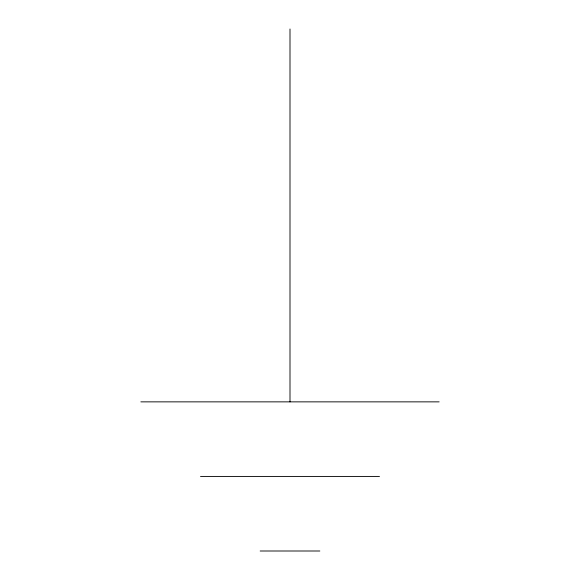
<?xml version="1.0" encoding="UTF-8"?>
<svg xmlns="http://www.w3.org/2000/svg" width="580" height="580" viewBox="0 0 580 580"><rect width="100%" height="100%" fill="white"/><g stroke="black" fill="none" stroke-linecap="round" stroke-linejoin="round"><path stroke-width="0.87" d="M140.86 401.86L439.14 401.86M200.513 476.426L379.487 476.426M260.173 551L319.826 551M290 29L290 401.86"/></g></svg>
